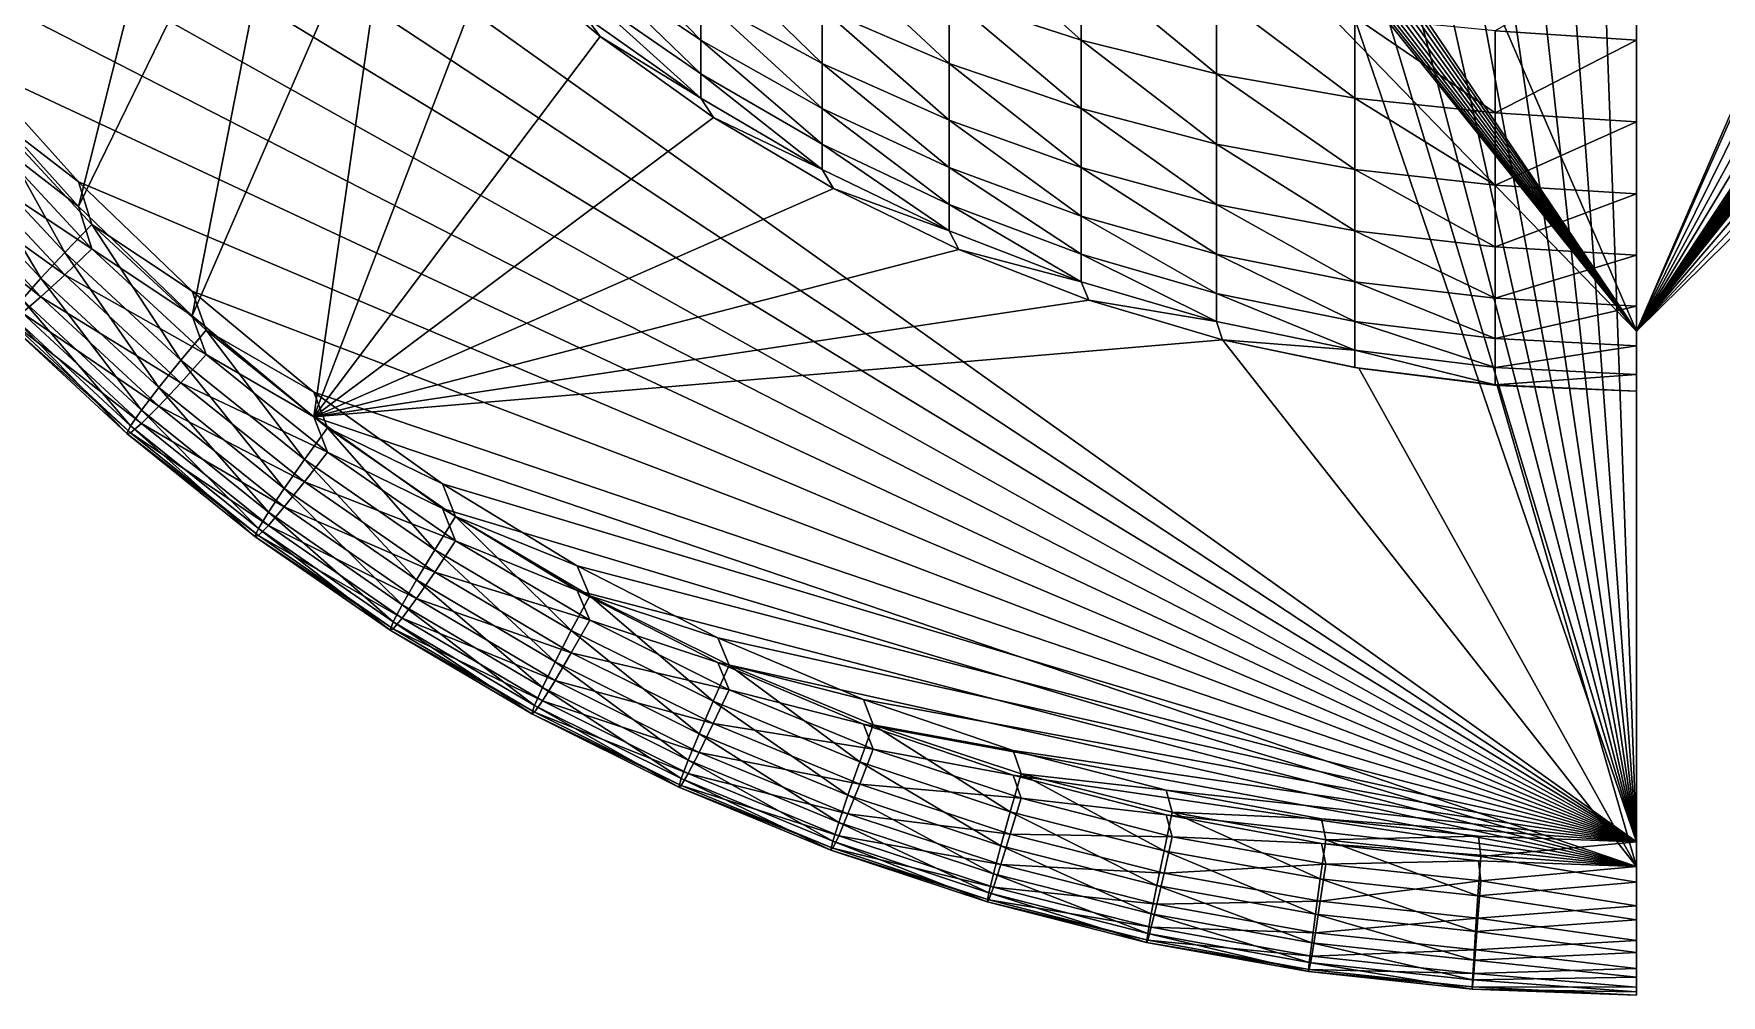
# Model space of a CAD drawing. Header units: metres. Extents: x -4.09 to 4.09, y -3.78 to 3.78.
# Drawn here: x -2.25 to 0.028, y -3.775 to -2.478 of the extents above; entities that cross this region are included whole.
import ezdxf

# ---------------------------------------------------------------- set-up
doc = ezdxf.new("R2010")
doc.units = ezdxf.units.M

msp = doc.modelspace()

# ---------------------------------------------------------------- linework, layer by layer
at = {"layer": 'statue_1', "color": 253}
for points in [[(-0.086352, -3.568463, 19.462326), (-0.511846, 2.222768, 19.96899), (-0.299663, 2.246017, 19.971027)], [(-0.086352, 2.253787, 19.971706), (-0.086352, -3.568463, 19.462326), (-0.299663, 2.246017, 19.971027)], [(-0.086352, 2.253787, 19.971706), (-0.086352, 1.5792, 20.295303), (-0.086352, -2.960301, 19.898151)], [(-0.086352, 2.253787, 19.971706), (-0.086352, -2.960301, 19.898151), (-0.086352, -3.568463, 19.462326)], [(-0.721711, 2.184135, 19.965612), (-0.511846, 2.222768, 19.96899), (-0.086352, -3.568463, 19.462326)], [(-0.928254, 2.130369, 19.960907), (-0.721711, 2.184135, 19.965612), (-0.086352, -3.568463, 19.462326)], [(-1.130223, 2.061719, 19.954901), (-0.928254, 2.130369, 19.960907), (-0.086352, -3.568463, 19.462326)], [(-1.326677, 1.978532, 19.947624), (-1.130223, 2.061719, 19.954901), (-0.086352, -3.568463, 19.462326)], [(-1.516551, 1.881307, 19.939117), (-1.326677, 1.978532, 19.947624), (-0.086352, -3.568463, 19.462326)], [(-1.698718, 1.770547, 19.929426), (-1.516551, 1.881307, 19.939117), (-0.086352, -3.568463, 19.462326)], [(-1.872362, 1.646816, 19.918602), (-1.698718, 1.770547, 19.929426), (-0.086352, -3.568463, 19.462326)], [(-2.852064, -1.597279, 19.634781), (-1.872362, 1.646816, 19.918602), (-0.086352, -3.568463, 19.462326)], [(-0.086352, 1.5792, 20.295303), (-0.086352, 1.523805, 20.477966), (-0.086352, -2.960301, 19.898151)], [(-0.086352, 1.523805, 20.477966), (-0.086352, 1.453557, 20.655434), (-0.086352, -2.960301, 19.898151)], [(-0.086352, 1.453557, 20.655434), (-0.086352, 1.368866, 20.826496), (-0.086352, -2.960301, 19.898151)], [(-0.086352, 1.368866, 20.826496), (-0.086352, 1.270357, 20.989983), (-0.086352, -2.960301, 19.898151)], [(-0.086352, 1.270357, 20.989983), (-0.086352, 1.158688, 21.144779), (-0.086352, -2.960301, 19.898151)], [(-0.086352, -2.960301, 19.898151), (-0.086352, 1.158688, 21.144779), (-0.086352, -1.417274, 21.89851)], [(-0.086352, -2.879025, 19.910021), (1.526577, 0.753905, 20.277493), (-2.247724, -0.650978, 19.720924)], [(1.640878, 0.613379, 20.286522), (1.526577, 0.753905, 20.277493), (-0.086352, -2.879025, 19.910021)], [(1.743586, 0.464174, 20.293655), (1.640878, 0.613379, 20.286522), (-0.086352, -2.879025, 19.910021)], [(1.834074, 0.307261, 20.298851), (1.743586, 0.464174, 20.293655), (-0.086352, -2.879025, 19.910021)], [(1.911653, 0.143706, 20.302067), (1.834074, 0.307261, 20.298851), (-0.086352, -2.879025, 19.910021)], [(1.975884, -0.025395, 20.303288), (1.911653, 0.143706, 20.302067), (-0.086352, -2.879025, 19.910021)], [(2.026267, -0.198882, 20.3025), (1.975884, -0.025395, 20.303288), (-0.086352, -2.879025, 19.910021)], [(2.062487, -0.37566, 20.299711), (2.026267, -0.198882, 20.3025), (-0.086352, -2.879025, 19.910021)], [(2.084357, -0.554474, 20.294941), (2.062487, -0.37566, 20.299711), (-0.086352, -2.879025, 19.910021)], [(2.091626, -0.734165, 20.288219), (2.084357, -0.554474, 20.294941), (-0.086352, -2.879025, 19.910021)], [(-2.247724, -0.650978, 19.720924), (-1.205232, -1.485642, 18.451113), (-0.086352, -2.879025, 19.910021)], [(-0.086352, -2.879025, 19.910021), (1.032591, -1.485642, 18.451113), (2.091626, -0.734165, 20.288219)], [(-0.086352, -2.960301, 19.898151), (-0.086352, -1.417274, 21.89851), (-0.086352, -1.594772, 21.828327)], [(-1.205232, -1.485642, 18.451113), (-1.145387, -1.544547, 18.440723), (-0.086352, -2.879025, 19.910021)], [(0.972746, -1.544547, 18.440723), (1.032591, -1.485642, 18.451113), (-0.086352, -2.879025, 19.910021)], [(-1.145387, -1.544547, 18.440723), (-1.08642, -1.600099, 18.41622), (-0.086352, -2.879025, 19.910021)], [(0.913778, -1.600099, 18.41622), (0.972746, -1.544547, 18.440723), (-0.086352, -2.879025, 19.910021)], [(-0.086352, -2.960301, 19.898151), (-0.086352, -1.594772, 21.828327), (-0.086352, -1.765879, 21.743729)], [(-2.7758, -1.795895, 19.617405), (-2.852064, -1.597279, 19.634781), (-0.086352, -3.568463, 19.462326)], [(-1.08642, -1.600099, 18.41622), (-1.030147, -1.650607, 18.378326), (-0.086352, -2.879025, 19.910021)], [(0.857443, -1.650607, 18.378326), (0.913778, -1.600099, 18.41622), (-0.086352, -2.879025, 19.910021)], [(-1.030147, -1.650607, 18.378326), (-0.978072, -1.694597, 18.328161), (-0.086352, -2.879025, 19.910021)], [(0.805431, -1.694597, 18.328161), (0.857443, -1.650607, 18.378326), (-0.086352, -2.879025, 19.910021)], [(-0.978072, -1.694597, 18.328161), (-0.931888, -1.730786, 18.267206), (-0.086352, -2.879025, 19.910021)], [(0.759184, -1.730786, 18.267206), (0.805431, -1.694597, 18.328161), (-0.086352, -2.879025, 19.910021)], [(-0.931888, -1.730786, 18.267206), (-0.892848, -1.758077, 18.197262), (-0.086352, -2.879025, 19.910021)], [(0.720207, -1.758077, 18.197262), (0.759184, -1.730786, 18.267206), (-0.086352, -2.879025, 19.910021)], [(-2.33251, -2.552729, 19.933807), (-2.090122, -1.770829, 20.002216), (-2.462978, -2.384412, 19.948532)], [(-2.090122, -1.770829, 20.002216), (-2.33251, -2.552729, 19.933807), (-1.993744, -1.931972, 19.988117)], [(-0.892848, -1.758077, 18.197262), (-0.862143, -1.775686, 18.120394), (-0.086352, -2.879025, 19.910021)], [(-0.862143, -1.775686, 18.120394), (-0.840711, -1.783049, 18.038872), (-0.086352, -2.879025, 19.910021)], [(0.689501, -1.775686, 18.120394), (0.720207, -1.758077, 18.197262), (-0.086352, -2.879025, 19.910021)], [(-0.086352, -2.960301, 19.898151), (-0.086352, -1.765879, 21.743729), (-0.086352, -1.929403, 21.645294)], [(0.66807, -1.783049, 18.038872), (0.689501, -1.775686, 18.120394), (-0.086352, -2.879025, 19.910021)], [(-2.685187, -1.988433, 19.600559), (-2.7758, -1.795895, 19.617405), (-0.086352, -3.568463, 19.462326)], [(-0.840711, -1.783049, 18.038872), (-0.829181, -1.78001, 17.955105), (-0.086352, -2.879025, 19.910021)], [(-0.086352, -2.879025, 19.910021), (-0.829181, -1.78001, 17.955105), (-0.518739, -1.879678, 16.732563)], [(0.656539, -1.78001, 17.955105), (0.66807, -1.783049, 18.038872), (-0.086352, -2.879025, 19.910021)], [(0.346098, -1.879678, 16.732563), (0.656539, -1.78001, 17.955105), (-0.086352, -2.879025, 19.910021)], [(-0.086352, -2.305517, 16.657473), (-0.086352, -2.879025, 19.910021), (-0.518739, -1.879678, 16.732563)], [(0.346098, -1.879678, 16.732563), (-0.086352, -2.879025, 19.910021), (-0.086352, -2.305517, 16.657473)], [(-2.33251, -2.552729, 19.933807), (-2.190073, -2.711083, 19.919952), (-1.993744, -1.931972, 19.988117)], [(-1.993744, -1.931972, 19.988117), (-2.190073, -2.711083, 19.919952), (-1.884331, -2.084655, 19.974758)], [(-0.086352, -2.960301, 19.898151), (-0.086352, -1.929403, 21.645294), (-0.086352, -2.084247, 21.533695)], [(-2.580725, -2.173858, 19.584335), (-2.685187, -1.988433, 19.600559), (-0.086352, -3.568463, 19.462326)], [(-2.036418, -2.85869, 19.90704), (-1.884331, -2.084655, 19.974758), (-2.190073, -2.711083, 19.919952)], [(-1.884331, -2.084655, 19.974758), (-2.036418, -2.85869, 19.90704), (-1.762636, -2.227812, 19.962234)], [(-0.086352, -2.960301, 19.898151), (-0.086352, -2.084247, 21.533695), (-0.086352, -2.229379, 21.409695)], [(-2.462978, -2.351199, 19.568821), (-2.580725, -2.173858, 19.584335), (-0.086352, -3.568463, 19.462326)], [(-2.036418, -2.85869, 19.90704), (-1.872362, -2.994704, 19.895142), (-1.762636, -2.227812, 19.962234)], [(-1.872362, -2.994704, 19.895142), (-1.629473, -2.360442, 19.95063), (-1.762636, -2.227812, 19.962234)], [(-0.086352, -2.960301, 19.898151), (-0.086352, -2.229379, 21.409695), (-0.086352, -2.363732, 21.274136)], [(-1.3498, -2.486461, 20.344957), (-1.505209, -2.32676, 20.449295), (-1.505209, -2.381529, 20.308933)], [(-1.3498, -2.486461, 20.344957), (-1.3498, -2.428371, 20.493862), (-1.505209, -2.32676, 20.449295)], [(-1.014293, -2.32676, 21.016386), (-0.836387, -2.486461, 20.912048), (-0.836387, -2.381529, 21.059013)], [(-1.014293, -2.428371, 20.874088), (-0.836387, -2.486461, 20.912048), (-1.014293, -2.32676, 21.016386)], [(-2.33251, -2.519486, 19.554096), (-2.462978, -2.351199, 19.568821), (-0.086352, -3.568463, 19.462326)], [(-1.485783, -2.481699, 19.940022), (-1.629473, -2.360442, 19.95063), (-1.872362, -2.994704, 19.895142)], [(-1.629473, -2.360442, 19.95063), (-1.485783, -2.481699, 19.940022), (-1.505209, -2.455442, 20.017067)], [(-1.3498, -2.358155, 20.637459), (-1.185806, -2.517856, 20.533119), (-1.185806, -2.4441, 20.683975)], [(-1.3498, -2.428371, 20.493862), (-1.185806, -2.517856, 20.533119), (-1.3498, -2.358155, 20.637459)], [(-1.014293, -2.517856, 20.723885), (-1.185806, -2.358155, 20.828224), (-1.185806, -2.4441, 20.683975)], [(-1.014293, -2.517856, 20.723885), (-1.014293, -2.428371, 20.874088), (-1.185806, -2.358155, 20.828224)], [(-0.086352, -2.363732, 21.274136), (-0.277104, -2.474085, 21.131046), (-0.086352, -2.486461, 21.127949)], [(-0.086352, -2.960301, 19.898151), (-0.086352, -2.363732, 21.274136), (-0.086352, -2.486461, 21.127949)], [(-1.3498, -2.532081, 20.191765), (-1.505209, -2.381529, 20.308933), (-1.505209, -2.424517, 20.164528)], [(-1.3498, -2.532081, 20.191765), (-1.3498, -2.486461, 20.344957), (-1.505209, -2.381529, 20.308933)], [(-0.653406, -2.532081, 20.941845), (-0.836387, -2.381529, 21.059013), (-0.836387, -2.486461, 20.912048)], [(-0.653406, -2.532081, 20.941845), (-0.653406, -2.424517, 21.092476), (-0.836387, -2.381529, 21.059013)], [(-1.3498, -2.564886, 20.035328), (-1.505209, -2.424517, 20.164528), (-1.505209, -2.455442, 20.017067)], [(-1.3498, -2.564886, 20.035328), (-1.3498, -2.532081, 20.191765), (-1.505209, -2.424517, 20.164528)], [(-1.3498, -2.428371, 20.493862), (-1.185806, -2.578892, 20.37669), (-1.185806, -2.517856, 20.533119)], [(-1.3498, -2.486461, 20.344957), (-1.185806, -2.578892, 20.37669), (-1.3498, -2.428371, 20.493862)], [(-1.014293, -2.428371, 20.874088), (-0.836387, -2.578892, 20.756916), (-0.836387, -2.486461, 20.912048)], [(-1.014293, -2.517856, 20.723885), (-0.836387, -2.578892, 20.756916), (-1.014293, -2.428371, 20.874088)], [(-0.46654, -2.564886, 20.963274), (-0.46654, -2.455442, 21.116541), (-0.653406, -2.424517, 21.092476)], [(-0.653406, -2.532081, 20.941845), (-0.46654, -2.564886, 20.963274), (-0.653406, -2.424517, 21.092476)], [(-1.3498, -2.564886, 20.035328), (-1.505209, -2.455442, 20.017067), (-1.485783, -2.481699, 19.940022)], [(-1.014293, -2.594652, 20.566803), (-1.185806, -2.4441, 20.683975), (-1.185806, -2.517856, 20.533119)], [(-1.014293, -2.594652, 20.566803), (-1.014293, -2.517856, 20.723885), (-1.185806, -2.4441, 20.683975)], [(-0.277104, -2.584657, 20.976192), (-0.46654, -2.455442, 21.116541), (-0.46654, -2.564886, 20.963274)], [(-0.277104, -2.474085, 21.131046), (-0.46654, -2.455442, 21.116541), (-0.277104, -2.584657, 20.976192)], [(-1.332505, -2.590704, 19.930485), (-1.485783, -2.481699, 19.940022), (-1.872362, -2.994704, 19.895142)], [(-1.332505, -2.590704, 19.930485), (-1.3498, -2.564886, 20.035328), (-1.485783, -2.481699, 19.940022)], [(-0.277104, -2.474085, 21.131046), (-0.277104, -2.584657, 20.976192), (-0.086352, -2.486461, 21.127949)], [(-1.3498, -2.486461, 20.344957), (-1.185806, -2.626799, 20.215755), (-1.185806, -2.578892, 20.37669)], [(-1.3498, -2.532081, 20.191765), (-1.185806, -2.626799, 20.215755), (-1.3498, -2.486461, 20.344957)], [(-0.653406, -2.626799, 20.782846), (-0.836387, -2.486461, 20.912048), (-0.836387, -2.578892, 20.756916)], [(-0.653406, -2.626799, 20.782846), (-0.653406, -2.532081, 20.941845), (-0.836387, -2.486461, 20.912048)], [(-0.086352, -2.486461, 21.127949), (-0.277104, -2.584657, 20.976192), (-0.086352, -2.596689, 20.972126)], [(-0.086352, -2.960301, 19.898151), (-0.086352, -2.486461, 21.127949), (-0.086352, -2.596689, 20.972126)], [(-2.190073, -2.677871, 19.540241), (-2.33251, -2.519486, 19.554096), (-0.086352, -3.568463, 19.462326)], [(-2.190073, -2.677871, 19.540241), (-2.31534, -2.581587, 19.550613), (-2.33251, -2.519486, 19.554096)], [(-1.014293, -2.658226, 20.403919), (-1.185806, -2.517856, 20.533119), (-1.185806, -2.578892, 20.37669)], [(-1.014293, -2.658226, 20.403919), (-1.014293, -2.594652, 20.566803), (-1.185806, -2.517856, 20.533119)], [(-1.014293, -2.517856, 20.723885), (-0.836387, -2.658226, 20.594685), (-0.836387, -2.578892, 20.756916)], [(-1.014293, -2.594652, 20.566803), (-0.836387, -2.658226, 20.594685), (-1.014293, -2.517856, 20.723885)], [(-1.3498, -2.532081, 20.191765), (-1.185806, -2.661265, 20.051414), (-1.185806, -2.626799, 20.215755)], [(-1.3498, -2.564886, 20.035328), (-1.185806, -2.661265, 20.051414), (-1.3498, -2.532081, 20.191765)], [(-0.46654, -2.661265, 20.801495), (-0.46654, -2.564886, 20.963274), (-0.653406, -2.532081, 20.941845)], [(-0.653406, -2.626799, 20.782846), (-0.46654, -2.661265, 20.801495), (-0.653406, -2.532081, 20.941845)], [(-2.33251, -2.552729, 19.933807), (-2.31534, -2.614454, 19.92646), (-2.190073, -2.711083, 19.919952)], [(-1.3498, -2.564886, 20.035328), (-1.332505, -2.590704, 19.930485), (-1.185806, -2.661265, 20.051414)], [(-0.277104, -2.682038, 20.812735), (-0.46654, -2.564886, 20.963274), (-0.46654, -2.661265, 20.801495)], [(-0.277104, -2.682038, 20.812735), (-0.277104, -2.584657, 20.976192), (-0.46654, -2.564886, 20.963274)], [(-2.31534, -2.581587, 19.550613), (-2.208684, -2.77309, 19.5492), (-2.35463, -2.616867, 19.562866)], [(-2.31534, -2.581587, 19.550613), (-2.171837, -2.735084, 19.537182), (-2.208684, -2.77309, 19.5492)], [(-2.31534, -2.581587, 19.550613), (-2.190073, -2.677871, 19.540241), (-2.171837, -2.735084, 19.537182)], [(-1.170767, -2.686738, 19.922085), (-1.332505, -2.590704, 19.930485), (-1.872362, -2.994704, 19.895142)], [(-1.332505, -2.590704, 19.930485), (-1.170767, -2.686738, 19.922085), (-1.185806, -2.661265, 20.051414)], [(-1.014293, -2.708107, 20.23634), (-1.185806, -2.578892, 20.37669), (-1.185806, -2.626799, 20.215755)], [(-1.014293, -2.708107, 20.23634), (-1.014293, -2.658226, 20.403919), (-1.185806, -2.578892, 20.37669)], [(-1.014293, -2.594652, 20.566803), (-0.836387, -2.723867, 20.426455), (-0.836387, -2.658226, 20.594685)], [(-1.014293, -2.658226, 20.403919), (-0.836387, -2.723867, 20.426455), (-1.014293, -2.594652, 20.566803)], [(-0.653406, -2.708107, 20.616566), (-0.836387, -2.578892, 20.756916), (-0.836387, -2.658226, 20.594685)], [(-0.653406, -2.708107, 20.616566), (-0.653406, -2.626799, 20.782846), (-0.836387, -2.578892, 20.756916)], [(-0.277104, -2.682038, 20.812735), (-0.086352, -2.596689, 20.972126), (-0.277104, -2.584657, 20.976192)], [(-0.086352, -2.596689, 20.972126), (-0.277104, -2.682038, 20.812735), (-0.086352, -2.693694, 20.807737)], [(-0.086352, -2.960301, 19.898151), (-0.086352, -2.596689, 20.972126), (-0.086352, -2.693694, 20.807737)], [(-2.35463, -2.616867, 19.562866), (-2.240894, -2.807775, 19.575603), (-2.389158, -2.649202, 19.589478)], [(-2.31534, -2.614454, 19.92646), (-2.35463, -2.647071, 19.908264), (-2.171837, -2.767952, 19.913029)], [(-2.35463, -2.616867, 19.562866), (-2.208684, -2.77309, 19.5492), (-2.240894, -2.807775, 19.575603)], [(-2.31534, -2.614454, 19.92646), (-2.171837, -2.767952, 19.913029), (-2.190073, -2.711083, 19.919952)], [(-1.014293, -2.743983, 20.065216), (-1.185806, -2.626799, 20.215755), (-1.185806, -2.661265, 20.051414)], [(-1.014293, -2.743983, 20.065216), (-1.014293, -2.708107, 20.23634), (-1.185806, -2.626799, 20.215755)], [(-0.46654, -2.743983, 20.632305), (-0.46654, -2.661265, 20.801495), (-0.653406, -2.626799, 20.782846)], [(-0.653406, -2.708107, 20.616566), (-0.46654, -2.743983, 20.632305), (-0.653406, -2.626799, 20.782846)], [(-2.208684, -2.803295, 19.894598), (-2.35463, -2.647071, 19.908264), (-2.389158, -2.674299, 19.876446)], [(-2.240894, -2.807775, 19.575603), (-2.266022, -2.836382, 19.614254), (-2.389158, -2.649202, 19.589478)], [(-2.171837, -2.767952, 19.913029), (-2.35463, -2.647071, 19.908264), (-2.208684, -2.803295, 19.894598)], [(-1.014293, -2.743983, 20.065216), (-1.185806, -2.661265, 20.051414), (-1.170767, -2.686738, 19.922085)], [(-1.014293, -2.658226, 20.403919), (-0.836387, -2.775378, 20.25338), (-0.836387, -2.723867, 20.426455)], [(-1.014293, -2.708107, 20.23634), (-0.836387, -2.775378, 20.25338), (-1.014293, -2.658226, 20.403919)], [(-0.653406, -2.775378, 20.444143), (-0.836387, -2.658226, 20.594685), (-0.836387, -2.723867, 20.426455)], [(-0.653406, -2.775378, 20.444143), (-0.653406, -2.708107, 20.616566), (-0.836387, -2.658226, 20.594685)], [(-0.277104, -2.765602, 20.641792), (-0.46654, -2.661265, 20.801495), (-0.46654, -2.743983, 20.632305)], [(-0.277104, -2.682038, 20.812735), (-0.46654, -2.661265, 20.801495), (-0.277104, -2.765602, 20.641792)], [(-2.240894, -2.832872, 19.86257), (-2.389158, -2.674299, 19.876446), (-2.415979, -2.693882, 19.833578)], [(-2.240894, -2.832872, 19.86257), (-2.208684, -2.803295, 19.894598), (-2.389158, -2.674299, 19.876446)], [(-2.036418, -2.825447, 19.527328), (-2.190073, -2.677871, 19.540241), (-0.086352, -3.568463, 19.462326)], [(-2.190073, -2.677871, 19.540241), (-2.036418, -2.825447, 19.527328), (-2.171837, -2.735084, 19.537182)], [(-1.001572, -2.769111, 19.914875), (-1.170767, -2.686738, 19.922085), (-1.872362, -2.994704, 19.895142)], [(-1.001572, -2.769111, 19.914875), (-1.014293, -2.743983, 20.065216), (-1.170767, -2.686738, 19.922085)], [(-0.277104, -2.682038, 20.812735), (-0.277104, -2.765602, 20.641792), (-0.086352, -2.693694, 20.807737)], [(-2.240894, -2.832872, 19.86257), (-2.415979, -2.693882, 19.833578), (-2.266022, -2.854335, 19.819542)], [(-2.190073, -2.711083, 19.919952), (-2.171837, -2.767952, 19.913029), (-2.036418, -2.85869, 19.90704)], [(-1.014293, -2.708107, 20.23634), (-0.836387, -2.812444, 20.076639), (-0.836387, -2.775378, 20.25338)], [(-1.014293, -2.743983, 20.065216), (-0.836387, -2.812444, 20.076639), (-1.014293, -2.708107, 20.23634)], [(-0.46654, -2.812444, 20.456865), (-0.46654, -2.743983, 20.632305), (-0.653406, -2.708107, 20.616566)], [(-0.653406, -2.775378, 20.444143), (-0.46654, -2.812444, 20.456865), (-0.653406, -2.708107, 20.616566)], [(-0.086352, -2.693694, 20.807737), (-0.277104, -2.765602, 20.641792), (-0.086352, -2.776788, 20.635902)], [(-0.086352, -2.960301, 19.898151), (-0.086352, -2.693694, 20.807737), (-0.086352, -2.776788, 20.635902)], [(-0.653406, -2.828204, 20.266752), (-0.836387, -2.723867, 20.426455), (-0.836387, -2.775378, 20.25338)], [(-0.653406, -2.828204, 20.266752), (-0.653406, -2.775378, 20.444143), (-0.836387, -2.723867, 20.426455)], [(-2.051834, -2.918535, 19.536476), (-2.208684, -2.77309, 19.5492), (-2.171837, -2.735084, 19.537182)], [(-2.017744, -2.877991, 19.524679), (-2.171837, -2.735084, 19.537182), (-2.036418, -2.825447, 19.527328)], [(-2.017744, -2.877991, 19.524679), (-2.051834, -2.918535, 19.536476), (-2.171837, -2.735084, 19.537182)], [(-1.014293, -2.743983, 20.065216), (-1.001572, -2.769111, 19.914875), (-0.836387, -2.812444, 20.076639)], [(-0.277104, -2.834784, 20.464535), (-0.46654, -2.743983, 20.632305), (-0.46654, -2.812444, 20.456865)], [(-0.277104, -2.834784, 20.464535), (-0.277104, -2.765602, 20.641792), (-0.46654, -2.743983, 20.632305)], [(-2.081725, -2.955445, 19.562685), (-2.240894, -2.807775, 19.575603), (-2.208684, -2.77309, 19.5492)], [(-2.017744, -2.91089, 19.900526), (-2.171837, -2.767952, 19.913029), (-2.208684, -2.803295, 19.894598)], [(-2.051834, -2.918535, 19.536476), (-2.081725, -2.955445, 19.562685), (-2.208684, -2.77309, 19.5492)], [(-2.017744, -2.91089, 19.900526), (-2.036418, -2.85869, 19.90704), (-2.171837, -2.767952, 19.913029)], [(-0.82611, -2.837322, 19.908909), (-1.001572, -2.769111, 19.914875), (-1.872362, -2.994704, 19.895142)], [(-1.001572, -2.769111, 19.914875), (-0.82611, -2.837322, 19.908909), (-0.836387, -2.812444, 20.076639)], [(-0.653406, -2.866179, 20.085606), (-0.836387, -2.775378, 20.25338), (-0.836387, -2.812444, 20.076639)], [(-0.653406, -2.866179, 20.085606), (-0.653406, -2.828204, 20.266752), (-0.836387, -2.775378, 20.25338)], [(-0.46654, -2.866179, 20.276371), (-0.46654, -2.812444, 20.456865), (-0.653406, -2.775378, 20.444143)], [(-0.653406, -2.828204, 20.266752), (-0.46654, -2.866179, 20.276371), (-0.653406, -2.775378, 20.444143)], [(-0.277104, -2.834784, 20.464535), (-0.086352, -2.776788, 20.635902), (-0.277104, -2.765602, 20.641792)], [(-0.086352, -2.776788, 20.635902), (-0.277104, -2.834784, 20.464535), (-0.086352, -2.845405, 20.457794)], [(-0.086352, -2.960301, 19.898151), (-0.086352, -2.776788, 20.635902), (-0.086352, -2.845405, 20.457794)], [(-2.104974, -2.985743, 19.601185), (-2.266022, -2.836382, 19.614254), (-2.240894, -2.807775, 19.575603)], [(-2.051834, -2.94874, 19.881874), (-2.208684, -2.803295, 19.894598), (-2.240894, -2.832872, 19.86257)], [(-2.081725, -2.955445, 19.562685), (-2.104974, -2.985743, 19.601185), (-2.240894, -2.807775, 19.575603)], [(-2.017744, -2.91089, 19.900526), (-2.208684, -2.803295, 19.894598), (-2.051834, -2.94874, 19.881874)], [(-0.653406, -2.866179, 20.085606), (-0.836387, -2.812444, 20.076639), (-0.82611, -2.837322, 19.908909)], [(-0.277104, -2.889083, 20.282169), (-0.46654, -2.812444, 20.456865), (-0.46654, -2.866179, 20.276371)], [(-0.277104, -2.834784, 20.464535), (-0.46654, -2.812444, 20.456865), (-0.277104, -2.889083, 20.282169)], [(-2.119763, -3.007018, 19.648855), (-2.282002, -2.85656, 19.66202), (-2.266022, -2.836382, 19.614254)], [(-2.081725, -2.980542, 19.849651), (-2.240894, -2.832872, 19.86257), (-2.266022, -2.854335, 19.819542)], [(-2.119763, -3.007018, 19.648855), (-2.266022, -2.836382, 19.614254), (-2.104974, -2.985743, 19.601185)], [(-2.081725, -2.980542, 19.849651), (-2.051834, -2.94874, 19.881874), (-2.240894, -2.832872, 19.86257)], [(-1.872362, -2.961492, 19.515429), (-2.036418, -2.825447, 19.527328), (-0.086352, -3.568463, 19.462326)], [(-1.872362, -2.961492, 19.515429), (-2.017744, -2.877991, 19.524679), (-2.036418, -2.825447, 19.527328)], [(-0.645636, -2.890837, 19.904228), (-0.82611, -2.837322, 19.908909), (-1.872362, -2.994704, 19.895142)], [(-0.645636, -2.890837, 19.904228), (-0.653406, -2.866179, 20.085606), (-0.82611, -2.837322, 19.908909)], [(-0.46654, -2.904812, 20.092056), (-0.46654, -2.866179, 20.276371), (-0.653406, -2.828204, 20.266752)], [(-0.653406, -2.866179, 20.085606), (-0.46654, -2.904812, 20.092056), (-0.653406, -2.828204, 20.266752)], [(-0.277104, -2.834784, 20.464535), (-0.277104, -2.889083, 20.282169), (-0.086352, -2.845405, 20.457794)], [(-0.086352, -2.845405, 20.457794), (-0.277104, -2.889083, 20.282169), (-0.086352, -2.899109, 20.274628)], [(-0.086352, -2.960301, 19.898151), (-0.086352, -2.845405, 20.457794), (-0.086352, -2.899109, 20.274628)], [(-2.124776, -3.017514, 19.701836), (-2.287454, -2.86668, 19.715033), (-2.282002, -2.85656, 19.66202)], [(-2.119763, -3.016386, 19.755833), (-2.282002, -2.865897, 19.768997), (-2.287454, -2.86668, 19.715033)], [(-2.119763, -3.016386, 19.755833), (-2.287454, -2.86668, 19.715033), (-2.124776, -3.017514, 19.701836)], [(-2.104974, -3.003697, 19.806473), (-2.266022, -2.854335, 19.819542), (-2.282002, -2.865897, 19.768997)], [(-2.119763, -3.007018, 19.648855), (-2.124776, -3.017514, 19.701836), (-2.282002, -2.85656, 19.66202)], [(-2.119763, -3.016386, 19.755833), (-2.104974, -3.003697, 19.806473), (-2.282002, -2.865897, 19.768997)], [(-2.081725, -2.980542, 19.849651), (-2.266022, -2.854335, 19.819542), (-2.104974, -3.003697, 19.806473)], [(-2.036418, -2.85869, 19.90704), (-2.017744, -2.91089, 19.900526), (-1.872362, -2.994704, 19.895142)], [(-0.645636, -2.890837, 19.904228), (-0.46654, -2.904812, 20.092056), (-0.653406, -2.866179, 20.085606)], [(-0.277104, -2.928123, 20.095943), (-0.46654, -2.866179, 20.276371), (-0.46654, -2.904812, 20.092056)], [(-0.277104, -2.928123, 20.095943), (-0.277104, -2.889083, 20.282169), (-0.46654, -2.866179, 20.276371)], [(-2.017744, -2.877991, 19.524679), (-1.88502, -3.05245, 19.524757), (-2.051834, -2.918535, 19.536476)], [(-2.017744, -2.877991, 19.524679), (-1.853813, -3.009619, 19.513165), (-1.88502, -3.05245, 19.524757)], [(-2.017744, -2.877991, 19.524679), (-1.872362, -2.961492, 19.515429), (-1.853813, -3.009619, 19.513165)], [(-0.086352, -3.601676, 19.842037), (-0.645636, -2.890837, 19.904228), (-1.872362, -2.994704, 19.895142)], [(-0.46654, -2.928123, 19.905178), (-0.46654, -2.904812, 20.092056), (-0.645636, -2.890837, 19.904228)], [(-0.461338, -2.929345, 19.90086), (-0.46654, -2.928123, 19.905178), (-0.645636, -2.890837, 19.904228)], [(-0.461338, -2.929345, 19.90086), (-0.645636, -2.890837, 19.904228), (-0.086352, -3.601676, 19.842037)], [(-0.277104, -2.928123, 20.095943), (-0.086352, -2.899109, 20.274628), (-0.277104, -2.889083, 20.282169)], [(-2.017744, -2.91089, 19.900526), (-2.051834, -2.94874, 19.881874), (-1.853813, -3.042486, 19.889011)], [(-2.017744, -2.91089, 19.900526), (-1.853813, -3.042486, 19.889011), (-1.872362, -2.994704, 19.895142)], [(-0.46654, -2.928123, 19.905178), (-0.277104, -2.951654, 19.907127), (-0.46654, -2.904812, 20.092056)], [(-0.277104, -2.928123, 20.095943), (-0.46654, -2.904812, 20.092056), (-0.277104, -2.951654, 19.907127)], [(-0.086352, -2.899109, 20.274628), (-0.277104, -2.928123, 20.095943), (-0.086352, -2.937491, 20.087654)], [(-0.086352, -2.960301, 19.898151), (-0.086352, -2.899109, 20.274628), (-0.086352, -2.937491, 20.087654)], [(-2.051834, -2.918535, 19.536476), (-1.912342, -3.091396, 19.550789), (-2.081725, -2.955445, 19.562685)], [(-2.051834, -2.918535, 19.536476), (-1.88502, -3.05245, 19.524757), (-1.912342, -3.091396, 19.550789)], [(-0.46654, -2.928123, 19.905178), (-0.461338, -2.929345, 19.90086), (-0.277104, -2.951654, 19.907127)], [(-0.274472, -2.952531, 19.898829), (-0.277104, -2.951654, 19.907127), (-0.461338, -2.929345, 19.90086)], [(-0.274472, -2.952531, 19.898829), (-0.461338, -2.929345, 19.90086), (-0.086352, -3.601676, 19.842037)], [(-0.277104, -2.928123, 20.095943), (-0.277104, -2.951654, 19.907127), (-0.086352, -2.937491, 20.087654)], [(-0.086352, -2.960301, 19.898151), (-0.086352, -2.937491, 20.087654), (-0.277104, -2.951654, 19.907127)], [(-1.933648, -3.123292, 19.589149), (-2.104974, -2.985743, 19.601185), (-2.081725, -2.955445, 19.562685)], [(-1.88502, -3.082654, 19.870155), (-2.051834, -2.94874, 19.881874), (-2.081725, -2.980542, 19.849651)], [(-1.912342, -3.091396, 19.550789), (-1.933648, -3.123292, 19.589149), (-2.081725, -2.955445, 19.562685)], [(-1.853813, -3.042486, 19.889011), (-2.051834, -2.94874, 19.881874), (-1.88502, -3.082654, 19.870155)], [(-1.698718, -3.085192, 19.504604), (-1.872362, -2.961492, 19.515429), (-0.086352, -3.568463, 19.462326)], [(-1.872362, -2.961492, 19.515429), (-1.698718, -3.085192, 19.504604), (-1.853813, -3.009619, 19.513165)], [(-0.274472, -2.952531, 19.898829), (-0.086352, -2.960301, 19.898151), (-0.277104, -2.951654, 19.907127)], [(-0.086352, -2.960301, 19.898151), (-0.274472, -2.952531, 19.898829), (-0.086352, -3.601676, 19.842037)], [(-0.086352, -2.960301, 19.898151), (-0.086352, -3.601676, 19.842037), (-0.086352, -3.568463, 19.462326)], [(-1.912342, -3.116493, 19.837757), (-2.081725, -2.980542, 19.849651), (-2.104974, -3.003697, 19.806473)], [(-1.912342, -3.116493, 19.837757), (-1.88502, -3.082654, 19.870155), (-2.081725, -2.980542, 19.849651)], [(-1.951758, -3.156411, 19.689684), (-2.124776, -3.017514, 19.701836), (-2.119763, -3.007018, 19.648855)], [(-1.947184, -3.14557, 19.636734), (-2.119763, -3.007018, 19.648855), (-2.104974, -2.985743, 19.601185)], [(-1.933648, -3.141246, 19.794437), (-2.104974, -3.003697, 19.806473), (-2.119763, -3.016386, 19.755833)], [(-1.947184, -3.14557, 19.636734), (-1.951758, -3.156411, 19.689684), (-2.119763, -3.007018, 19.648855)], [(-1.947184, -3.14557, 19.636734), (-2.104974, -2.985743, 19.601185), (-1.933648, -3.123292, 19.589149)], [(-1.912342, -3.116493, 19.837757), (-2.104974, -3.003697, 19.806473), (-1.933648, -3.141246, 19.794437)], [(-0.086352, -3.601676, 19.842037), (-1.872362, -2.994704, 19.895142), (-1.698718, -3.118436, 19.884315)], [(-1.872362, -2.994704, 19.895142), (-1.853813, -3.042486, 19.889011), (-1.698718, -3.118436, 19.884315)], [(-1.947184, -3.154938, 19.743711), (-2.119763, -3.016386, 19.755833), (-2.124776, -3.017514, 19.701836)], [(-1.947184, -3.154938, 19.743711), (-2.124776, -3.017514, 19.701836), (-1.951758, -3.156411, 19.689684)], [(-1.947184, -3.154938, 19.743711), (-1.933648, -3.141246, 19.794437), (-2.119763, -3.016386, 19.755833)], [(-1.708995, -3.174176, 19.514107), (-1.88502, -3.05245, 19.524757), (-1.853813, -3.009619, 19.513165)], [(-1.680858, -3.129214, 19.502701), (-1.853813, -3.009619, 19.513165), (-1.698718, -3.085192, 19.504604)], [(-1.680858, -3.129214, 19.502701), (-1.708995, -3.174176, 19.514107), (-1.853813, -3.009619, 19.513165)], [(-1.733685, -3.214971, 19.539978), (-1.912342, -3.091396, 19.550789), (-1.88502, -3.05245, 19.524757)], [(-1.680858, -3.162113, 19.878548), (-1.853813, -3.042486, 19.889011), (-1.88502, -3.082654, 19.870155)], [(-1.708995, -3.174176, 19.514107), (-1.733685, -3.214971, 19.539978), (-1.88502, -3.05245, 19.524757)], [(-1.680858, -3.162113, 19.878548), (-1.698718, -3.118436, 19.884315), (-1.853813, -3.042486, 19.889011)], [(-1.752923, -3.248309, 19.578213), (-1.933648, -3.123292, 19.589149), (-1.912342, -3.091396, 19.550789)], [(-1.708995, -3.204381, 19.859507), (-1.88502, -3.082654, 19.870155), (-1.912342, -3.116493, 19.837757)], [(-1.733685, -3.214971, 19.539978), (-1.752923, -3.248309, 19.578213), (-1.912342, -3.091396, 19.550789)], [(-1.680858, -3.162113, 19.878548), (-1.88502, -3.082654, 19.870155), (-1.708995, -3.204381, 19.859507)], [(-1.516551, -3.195984, 19.494911), (-1.698718, -3.085192, 19.504604), (-0.086352, -3.568463, 19.462326)], [(-1.516551, -3.195984, 19.494911), (-1.680858, -3.129214, 19.502701), (-1.698718, -3.085192, 19.504604)], [(-1.733685, -3.240068, 19.826946), (-1.912342, -3.116493, 19.837757), (-1.933648, -3.141246, 19.794437)], [(-1.733685, -3.240068, 19.826946), (-1.708995, -3.204381, 19.859507), (-1.912342, -3.116493, 19.837757)], [(-0.086352, -3.601676, 19.842037), (-1.698718, -3.118436, 19.884315), (-1.516551, -3.229196, 19.874624)], [(-1.698718, -3.118436, 19.884315), (-1.680858, -3.162113, 19.878548), (-1.516551, -3.229196, 19.874624)], [(-1.76508, -3.271495, 19.625717), (-1.947184, -3.14557, 19.636734), (-1.933648, -3.123292, 19.589149)], [(-1.752923, -3.266294, 19.783501), (-1.933648, -3.141246, 19.794437), (-1.947184, -3.154938, 19.743711)], [(-1.76508, -3.271495, 19.625717), (-1.933648, -3.123292, 19.589149), (-1.752923, -3.248309, 19.578213)], [(-1.733685, -3.240068, 19.826946), (-1.933648, -3.141246, 19.794437), (-1.752923, -3.266294, 19.783501)], [(-1.680858, -3.129214, 19.502701), (-1.52476, -3.283088, 19.50458), (-1.708995, -3.174176, 19.514107)], [(-1.680858, -3.129214, 19.502701), (-1.49982, -3.236246, 19.493336), (-1.52476, -3.283088, 19.50458)], [(-1.680858, -3.129214, 19.502701), (-1.516551, -3.195984, 19.494911), (-1.49982, -3.236246, 19.493336)], [(-1.769278, -3.282649, 19.678638), (-1.951758, -3.156411, 19.689684), (-1.947184, -3.14557, 19.636734)], [(-1.76508, -3.280863, 19.732693), (-1.947184, -3.154938, 19.743711), (-1.951758, -3.156411, 19.689684)], [(-1.76508, -3.280863, 19.732693), (-1.951758, -3.156411, 19.689684), (-1.769278, -3.282649, 19.678638)], [(-1.76508, -3.271495, 19.625717), (-1.769278, -3.282649, 19.678638), (-1.947184, -3.14557, 19.636734)], [(-1.76508, -3.280863, 19.732693), (-1.752923, -3.266294, 19.783501), (-1.947184, -3.154938, 19.743711)], [(-1.680858, -3.162113, 19.878548), (-1.708995, -3.204381, 19.859507), (-1.49982, -3.269145, 19.869183)], [(-1.680858, -3.162113, 19.878548), (-1.49982, -3.269145, 19.869183), (-1.516551, -3.229196, 19.874624)], [(-1.708995, -3.174176, 19.514107), (-1.54663, -3.325543, 19.530304), (-1.733685, -3.214971, 19.539978)], [(-1.708995, -3.174176, 19.514107), (-1.52476, -3.283088, 19.50458), (-1.54663, -3.325543, 19.530304)], [(-1.52476, -3.313292, 19.849977), (-1.708995, -3.204381, 19.859507), (-1.733685, -3.240068, 19.826946)], [(-1.49982, -3.269145, 19.869183), (-1.708995, -3.204381, 19.859507), (-1.52476, -3.313292, 19.849977)], [(-1.326677, -3.293208, 19.486406), (-1.516551, -3.195984, 19.494911), (-0.086352, -3.568463, 19.462326)], [(-1.516551, -3.195984, 19.494911), (-1.326677, -3.293208, 19.486406), (-1.49982, -3.236246, 19.493336)], [(-1.563675, -3.360166, 19.568426), (-1.752923, -3.248309, 19.578213), (-1.733685, -3.214971, 19.539978)], [(-1.54663, -3.325543, 19.530304), (-1.563675, -3.360166, 19.568426), (-1.733685, -3.214971, 19.539978)], [(-0.086352, -3.601676, 19.842037), (-1.516551, -3.229196, 19.874624), (-1.326677, -3.326421, 19.866119)], [(-1.516551, -3.229196, 19.874624), (-1.49982, -3.269145, 19.869183), (-1.326677, -3.326421, 19.866119)], [(-1.574453, -3.384166, 19.615858), (-1.76508, -3.271495, 19.625717), (-1.752923, -3.248309, 19.578213)], [(-1.54663, -3.350641, 19.817272), (-1.733685, -3.240068, 19.826946), (-1.752923, -3.266294, 19.783501)], [(-1.574453, -3.384166, 19.615858), (-1.752923, -3.248309, 19.578213), (-1.563675, -3.360166, 19.568426)], [(-1.54663, -3.350641, 19.817272), (-1.52476, -3.313292, 19.849977), (-1.733685, -3.240068, 19.826946)], [(-1.49982, -3.236246, 19.493336), (-1.333194, -3.37862, 19.49622), (-1.52476, -3.283088, 19.50458)], [(-1.311574, -3.330118, 19.485123), (-1.49982, -3.236246, 19.493336), (-1.326677, -3.293208, 19.486406)], [(-1.311574, -3.330118, 19.485123), (-1.333194, -3.37862, 19.49622), (-1.49982, -3.236246, 19.493336)], [(-1.578151, -3.395602, 19.668756), (-1.769278, -3.282649, 19.678638), (-1.76508, -3.271495, 19.625717)], [(-1.574453, -3.393534, 19.722836), (-1.76508, -3.280863, 19.732693), (-1.769278, -3.282649, 19.678638)], [(-1.563675, -3.37815, 19.773714), (-1.752923, -3.266294, 19.783501), (-1.76508, -3.280863, 19.732693)], [(-1.574453, -3.384166, 19.615858), (-1.578151, -3.395602, 19.668756), (-1.76508, -3.271495, 19.625717)], [(-1.574453, -3.393534, 19.722836), (-1.563675, -3.37815, 19.773714), (-1.76508, -3.280863, 19.732693)], [(-1.54663, -3.350641, 19.817272), (-1.752923, -3.266294, 19.783501), (-1.563675, -3.37815, 19.773714)], [(-1.311574, -3.363017, 19.86097), (-1.49982, -3.269145, 19.869183), (-1.52476, -3.313292, 19.849977)], [(-1.311574, -3.363017, 19.86097), (-1.326677, -3.326421, 19.866119), (-1.49982, -3.269145, 19.869183)], [(-1.574453, -3.393534, 19.722836), (-1.769278, -3.282649, 19.678638), (-1.578151, -3.395602, 19.668756)], [(-1.352119, -3.422548, 19.521818), (-1.54663, -3.325543, 19.530304), (-1.52476, -3.283088, 19.50458)], [(-1.352119, -3.422548, 19.521818), (-1.52476, -3.283088, 19.50458), (-1.333194, -3.37862, 19.49622)], [(-1.130223, -3.376364, 19.47913), (-1.326677, -3.293208, 19.486406), (-0.086352, -3.568463, 19.462326)], [(-1.130223, -3.376364, 19.47913), (-1.311574, -3.330118, 19.485123), (-1.326677, -3.293208, 19.486406)], [(-1.366907, -3.458299, 19.559841), (-1.563675, -3.360166, 19.568426), (-1.54663, -3.325543, 19.530304)], [(-1.333194, -3.408856, 19.841619), (-1.52476, -3.313292, 19.849977), (-1.54663, -3.350641, 19.817272)], [(-1.352119, -3.422548, 19.521818), (-1.366907, -3.458299, 19.559841), (-1.54663, -3.325543, 19.530304)], [(-1.311574, -3.363017, 19.86097), (-1.52476, -3.313292, 19.849977), (-1.333194, -3.408856, 19.841619)], [(-0.086352, -3.601676, 19.842037), (-1.326677, -3.326421, 19.866119), (-1.130223, -3.409577, 19.858841)], [(-1.326677, -3.326421, 19.866119), (-1.311574, -3.363017, 19.86097), (-1.130223, -3.409577, 19.858841)], [(-1.311574, -3.330118, 19.485123), (-1.135236, -3.460304, 19.489075), (-1.333194, -3.37862, 19.49622)], [(-1.311574, -3.330118, 19.485123), (-1.117063, -3.410391, 19.4781), (-1.135236, -3.460304, 19.489075)], [(-1.311574, -3.330118, 19.485123), (-1.130223, -3.376364, 19.47913), (-1.117063, -3.410391, 19.4781)], [(-1.376245, -3.48302, 19.607212), (-1.574453, -3.384166, 19.615858), (-1.563675, -3.360166, 19.568426)], [(-1.352119, -3.447646, 19.808784), (-1.54663, -3.350641, 19.817272), (-1.563675, -3.37815, 19.773714)], [(-1.376245, -3.48302, 19.607212), (-1.563675, -3.360166, 19.568426), (-1.366907, -3.458299, 19.559841)], [(-1.352119, -3.447646, 19.808784), (-1.333194, -3.408856, 19.841619), (-1.54663, -3.350641, 19.817272)], [(-1.311574, -3.363017, 19.86097), (-1.333194, -3.408856, 19.841619), (-1.117063, -3.44329, 19.853947)], [(-1.311574, -3.363017, 19.86097), (-1.117063, -3.44329, 19.853947), (-1.130223, -3.409577, 19.858841)], [(-1.379441, -3.494707, 19.660088), (-1.578151, -3.395602, 19.668756), (-1.574453, -3.384166, 19.615858)], [(-1.376245, -3.492388, 19.714188), (-1.574453, -3.393534, 19.722836), (-1.578151, -3.395602, 19.668756)], [(-1.366907, -3.476252, 19.765129), (-1.563675, -3.37815, 19.773714), (-1.574453, -3.393534, 19.722836)], [(-1.376245, -3.48302, 19.607212), (-1.379441, -3.494707, 19.660088), (-1.574453, -3.384166, 19.615858)], [(-1.376245, -3.492388, 19.714188), (-1.366907, -3.476252, 19.765129), (-1.574453, -3.393534, 19.722836)], [(-1.352119, -3.447646, 19.808784), (-1.563675, -3.37815, 19.773714), (-1.366907, -3.476252, 19.765129)], [(-1.151153, -3.505454, 19.514565), (-1.352119, -3.422548, 19.521818), (-1.333194, -3.37862, 19.49622)], [(-1.135236, -3.460304, 19.489075), (-1.151153, -3.505454, 19.514565), (-1.333194, -3.37862, 19.49622)], [(-0.928254, -3.445014, 19.473124), (-1.130223, -3.376364, 19.47913), (-0.086352, -3.568463, 19.462326)], [(-1.130223, -3.376364, 19.47913), (-0.928254, -3.445014, 19.473124), (-1.117063, -3.410391, 19.4781)], [(-1.376245, -3.492388, 19.714188), (-1.578151, -3.395602, 19.668756), (-1.379441, -3.494707, 19.660088)], [(-1.135236, -3.49054, 19.834473), (-1.333194, -3.408856, 19.841619), (-1.352119, -3.447646, 19.808784)], [(-1.117063, -3.44329, 19.853947), (-1.333194, -3.408856, 19.841619), (-1.135236, -3.49054, 19.834473)], [(-0.931951, -3.5277, 19.483177), (-1.135236, -3.460304, 19.489075), (-1.117063, -3.410391, 19.4781)], [(-0.086352, -3.601676, 19.842037), (-1.130223, -3.409577, 19.858841), (-0.928254, -3.478257, 19.852837)], [(-1.130223, -3.409577, 19.858841), (-1.117063, -3.44329, 19.853947), (-0.928254, -3.478257, 19.852837)], [(-0.917288, -3.476628, 19.472305), (-1.117063, -3.410391, 19.4781), (-0.928254, -3.445014, 19.473124)], [(-0.917288, -3.476628, 19.472305), (-0.931951, -3.5277, 19.483177), (-1.117063, -3.410391, 19.4781)], [(-1.16356, -3.542176, 19.552502), (-1.366907, -3.458299, 19.559841), (-1.352119, -3.422548, 19.521818)], [(-1.151153, -3.505454, 19.514565), (-1.16356, -3.542176, 19.552502), (-1.352119, -3.422548, 19.521818)], [(-1.171456, -3.567523, 19.599819), (-1.376245, -3.48302, 19.607212), (-1.366907, -3.458299, 19.559841)], [(-1.151153, -3.530551, 19.801531), (-1.352119, -3.447646, 19.808784), (-1.366907, -3.476252, 19.765129)], [(-1.171456, -3.567523, 19.599819), (-1.366907, -3.458299, 19.559841), (-1.16356, -3.542176, 19.552502)], [(-1.151153, -3.530551, 19.801531), (-1.135236, -3.49054, 19.834473), (-1.352119, -3.447646, 19.808784)], [(-1.135236, -3.460304, 19.489075), (-0.944797, -3.573884, 19.508577), (-1.151153, -3.505454, 19.514565)], [(-0.917288, -3.509527, 19.848152), (-1.117063, -3.44329, 19.853947), (-1.135236, -3.49054, 19.834473)], [(-0.931951, -3.5277, 19.483177), (-0.944797, -3.573884, 19.508577), (-1.135236, -3.460304, 19.489075)], [(-0.917288, -3.509527, 19.848152), (-0.928254, -3.478257, 19.852837), (-1.117063, -3.44329, 19.853947)], [(-0.721711, -3.498811, 19.468418), (-0.928254, -3.445014, 19.473124), (-0.086352, -3.568463, 19.462326)], [(-0.721711, -3.498811, 19.468418), (-0.917288, -3.476628, 19.472305), (-0.928254, -3.445014, 19.473124)], [(-1.174151, -3.579398, 19.652676), (-1.379441, -3.494707, 19.660088), (-1.376245, -3.48302, 19.607212)], [(-1.16356, -3.56016, 19.75779), (-1.366907, -3.476252, 19.765129), (-1.376245, -3.492388, 19.714188)], [(-1.171456, -3.567523, 19.599819), (-1.174151, -3.579398, 19.652676), (-1.376245, -3.48302, 19.607212)], [(-1.151153, -3.530551, 19.801531), (-1.366907, -3.476252, 19.765129), (-1.16356, -3.56016, 19.75779)], [(-0.917288, -3.476628, 19.472305), (-0.724343, -3.580495, 19.478559), (-0.931951, -3.5277, 19.483177)], [(-0.086352, -3.601676, 19.842037), (-0.928254, -3.478257, 19.852837), (-0.721711, -3.532024, 19.848129)], [(-0.928254, -3.478257, 19.852837), (-0.917288, -3.509527, 19.848152), (-0.721711, -3.532024, 19.848129)], [(-0.917288, -3.476628, 19.472305), (-0.713251, -3.528515, 19.467768), (-0.724343, -3.580495, 19.478559)], [(-0.917288, -3.476628, 19.472305), (-0.721711, -3.498811, 19.468418), (-0.713251, -3.528515, 19.467768)], [(-1.171456, -3.576892, 19.706795), (-1.376245, -3.492388, 19.714188), (-1.379441, -3.494707, 19.660088)], [(-1.171456, -3.576892, 19.706795), (-1.379441, -3.494707, 19.660088), (-1.174151, -3.579398, 19.652676)], [(-1.171456, -3.576892, 19.706795), (-1.16356, -3.56016, 19.75779), (-1.376245, -3.492388, 19.714188)], [(-0.954824, -3.61142, 19.546446), (-1.16356, -3.542176, 19.552502), (-1.151153, -3.505454, 19.514565)], [(-0.931951, -3.557936, 19.828575), (-1.135236, -3.49054, 19.834473), (-1.151153, -3.530551, 19.801531)], [(-0.954824, -3.61142, 19.546446), (-1.151153, -3.505454, 19.514565), (-0.944797, -3.573884, 19.508577)], [(-0.917288, -3.509527, 19.848152), (-1.135236, -3.49054, 19.834473), (-0.931951, -3.557936, 19.828575)], [(-0.511846, -3.537444, 19.465038), (-0.721711, -3.498811, 19.468418), (-0.086352, -3.568463, 19.462326)], [(-0.511846, -3.537444, 19.465038), (-0.713251, -3.528515, 19.467768), (-0.721711, -3.498811, 19.468418)], [(-0.944797, -3.598981, 19.795544), (-1.151153, -3.530551, 19.801531), (-1.16356, -3.56016, 19.75779)], [(-0.944797, -3.598981, 19.795544), (-0.931951, -3.557936, 19.828575), (-1.151153, -3.530551, 19.801531)], [(-0.931951, -3.5277, 19.483177), (-0.734056, -3.627462, 19.503889), (-0.944797, -3.573884, 19.508577)], [(-0.917288, -3.509527, 19.848152), (-0.931951, -3.557936, 19.828575), (-0.713251, -3.561382, 19.843615)], [(-0.724343, -3.580495, 19.478559), (-0.734056, -3.627462, 19.503889), (-0.931951, -3.5277, 19.483177)], [(-0.917288, -3.509527, 19.848152), (-0.713251, -3.561382, 19.843615), (-0.721711, -3.532024, 19.848129)], [(-0.513475, -3.618407, 19.475245), (-0.724343, -3.580495, 19.478559), (-0.713251, -3.528515, 19.467768)], [(-0.511846, -3.537444, 19.465038), (-0.506081, -3.565737, 19.46451), (-0.713251, -3.528515, 19.467768)], [(-0.513475, -3.618407, 19.475245), (-0.713251, -3.528515, 19.467768), (-0.506081, -3.565737, 19.46451)], [(-0.961153, -3.637269, 19.593716), (-1.171456, -3.567523, 19.599819), (-1.16356, -3.542176, 19.552502)], [(-0.954824, -3.61142, 19.546446), (-0.961153, -3.637269, 19.593716), (-1.16356, -3.542176, 19.552502)], [(-0.086352, -3.601676, 19.842037), (-0.721711, -3.532024, 19.848129), (-0.511846, -3.570657, 19.844751)], [(-0.721711, -3.532024, 19.848129), (-0.713251, -3.561382, 19.843615), (-0.511846, -3.570657, 19.844751)], [(-0.299663, -3.560693, 19.463005), (-0.511846, -3.537444, 19.465038), (-0.086352, -3.568463, 19.462326)], [(-0.299663, -3.560693, 19.463005), (-0.506081, -3.565737, 19.46451), (-0.511846, -3.537444, 19.465038)], [(-0.963346, -3.649301, 19.646561), (-1.174151, -3.579398, 19.652676), (-1.171456, -3.567523, 19.599819)], [(-0.961153, -3.646606, 19.700695), (-1.171456, -3.576892, 19.706795), (-1.174151, -3.579398, 19.652676)], [(-0.954824, -3.629374, 19.751734), (-1.16356, -3.56016, 19.75779), (-1.171456, -3.576892, 19.706795)], [(-0.961153, -3.637269, 19.593716), (-0.963346, -3.649301, 19.646561), (-1.171456, -3.567523, 19.599819)], [(-0.961153, -3.646606, 19.700695), (-0.954824, -3.629374, 19.751734), (-1.171456, -3.576892, 19.706795)], [(-0.944797, -3.598981, 19.795544), (-1.16356, -3.56016, 19.75779), (-0.954824, -3.629374, 19.751734)], [(-0.741575, -3.665625, 19.541702), (-0.954824, -3.61142, 19.546446), (-0.944797, -3.573884, 19.508577)], [(-0.724343, -3.610731, 19.823959), (-0.931951, -3.557936, 19.828575), (-0.944797, -3.598981, 19.795544)], [(-0.741575, -3.665625, 19.541702), (-0.944797, -3.573884, 19.508577), (-0.734056, -3.627462, 19.503889)], [(-0.713251, -3.561382, 19.843615), (-0.931951, -3.557936, 19.828575), (-0.724343, -3.610731, 19.823959)], [(-0.506081, -3.598636, 19.840357), (-0.713251, -3.561382, 19.843615), (-0.724343, -3.610731, 19.823959)], [(-0.506081, -3.598636, 19.840357), (-0.511846, -3.570657, 19.844751), (-0.713251, -3.561382, 19.843615)], [(-0.300478, -3.641217, 19.473248), (-0.513475, -3.618407, 19.475245), (-0.506081, -3.565737, 19.46451)], [(-0.086352, -3.601676, 19.842037), (-0.511846, -3.570657, 19.844751), (-0.299663, -3.593905, 19.842716)], [(-0.511846, -3.570657, 19.844751), (-0.506081, -3.598636, 19.840357), (-0.299663, -3.593905, 19.842716)], [(-0.299663, -3.560693, 19.463005), (-0.296718, -3.588171, 19.462547), (-0.506081, -3.565737, 19.46451)], [(-0.300478, -3.641217, 19.473248), (-0.506081, -3.565737, 19.46451), (-0.296718, -3.588171, 19.462547)], [(-0.299663, -3.560693, 19.463005), (-0.086352, -3.568463, 19.462326), (-0.296718, -3.588171, 19.462547)], [(-0.086352, -3.568463, 19.462326), (-0.086352, -3.622606, 19.465336), (-0.296718, -3.588171, 19.462547)], [(-0.086352, -3.568463, 19.462326), (-0.086352, -3.601676, 19.842037), (-0.086352, -3.622606, 19.465336)], [(-0.961153, -3.646606, 19.700695), (-1.174151, -3.579398, 19.652676), (-0.963346, -3.649301, 19.646561)], [(-0.734056, -3.652591, 19.790855), (-0.944797, -3.598981, 19.795544), (-0.954824, -3.629374, 19.751734)], [(-0.734056, -3.652591, 19.790855), (-0.724343, -3.610731, 19.823959), (-0.944797, -3.598981, 19.795544)], [(-0.724343, -3.580495, 19.478559), (-0.519993, -3.665938, 19.500523), (-0.734056, -3.627462, 19.503889)], [(-0.513475, -3.618407, 19.475245), (-0.519993, -3.665938, 19.500523), (-0.724343, -3.580495, 19.478559)], [(-0.506081, -3.598636, 19.840357), (-0.724343, -3.610731, 19.823959), (-0.513475, -3.648612, 19.820642)], [(-0.506081, -3.598636, 19.840357), (-0.513475, -3.648612, 19.820642), (-0.296718, -3.621039, 19.838394)], [(-0.506081, -3.598636, 19.840357), (-0.296718, -3.621039, 19.838394), (-0.299663, -3.593905, 19.842716)], [(-0.300478, -3.641217, 19.473248), (-0.296718, -3.588171, 19.462547), (-0.086352, -3.622606, 19.465336)], [(-0.086352, -3.601676, 19.842037), (-0.299663, -3.593905, 19.842716), (-0.296718, -3.621039, 19.838394)], [(-0.954824, -3.61142, 19.546446), (-0.746401, -3.69185, 19.58894), (-0.961153, -3.637269, 19.593716)], [(-0.741575, -3.665625, 19.541702), (-0.746401, -3.69185, 19.58894), (-0.954824, -3.61142, 19.546446)], [(-0.513475, -3.648612, 19.820642), (-0.724343, -3.610731, 19.823959), (-0.734056, -3.652591, 19.790855)], [(-0.513475, -3.618407, 19.475245), (-0.303736, -3.689124, 19.498497), (-0.519993, -3.665938, 19.500523)], [(-0.300478, -3.641217, 19.473248), (-0.303736, -3.689124, 19.498497), (-0.513475, -3.618407, 19.475245)], [(-0.300478, -3.671422, 19.818645), (-0.296718, -3.621039, 19.838394), (-0.513475, -3.648612, 19.820642)], [(-0.300478, -3.671422, 19.818645), (-0.086352, -3.654502, 19.829666), (-0.296718, -3.621039, 19.838394)], [(-0.086352, -3.67374, 19.483482), (-0.300478, -3.641217, 19.473248), (-0.086352, -3.622606, 19.465336)], [(-0.086352, -3.654502, 19.829666), (-0.086352, -3.601676, 19.842037), (-0.296718, -3.621039, 19.838394)], [(-0.086352, -3.654502, 19.829666), (-0.086352, -3.622606, 19.465336), (-0.086352, -3.601676, 19.842037)], [(-0.086352, -3.67374, 19.483482), (-0.086352, -3.622606, 19.465336), (-0.086352, -3.654502, 19.829666)], [(-0.74803, -3.70407, 19.641769), (-0.963346, -3.649301, 19.646561), (-0.961153, -3.637269, 19.593716)], [(-0.741575, -3.683579, 19.74699), (-0.954824, -3.629374, 19.751734), (-0.961153, -3.646606, 19.700695)], [(-0.74803, -3.70407, 19.641769), (-0.961153, -3.637269, 19.593716), (-0.746401, -3.69185, 19.58894)], [(-0.734056, -3.652591, 19.790855), (-0.954824, -3.629374, 19.751734), (-0.741575, -3.683579, 19.74699)], [(-0.525006, -3.70454, 19.538298), (-0.741575, -3.665625, 19.541702), (-0.734056, -3.627462, 19.503889)], [(-0.525006, -3.70454, 19.538298), (-0.734056, -3.627462, 19.503889), (-0.519993, -3.665938, 19.500523)], [(-0.300478, -3.641217, 19.473248), (-0.086352, -3.67374, 19.483482), (-0.303736, -3.689124, 19.498497)], [(-0.746401, -3.701219, 19.695917), (-0.961153, -3.646606, 19.700695), (-0.963346, -3.649301, 19.646561)], [(-0.74803, -3.70407, 19.641769), (-0.746401, -3.701219, 19.695917), (-0.963346, -3.649301, 19.646561)], [(-0.746401, -3.701219, 19.695917), (-0.741575, -3.683579, 19.74699), (-0.961153, -3.646606, 19.700695)], [(-0.741575, -3.665625, 19.541702), (-0.528264, -3.731079, 19.58551), (-0.746401, -3.69185, 19.58894)], [(-0.519993, -3.691067, 19.787491), (-0.734056, -3.652591, 19.790855), (-0.741575, -3.683579, 19.74699)], [(-0.525006, -3.70454, 19.538298), (-0.528264, -3.731079, 19.58551), (-0.741575, -3.665625, 19.541702)], [(-0.519993, -3.691067, 19.787491), (-0.513475, -3.648612, 19.820642), (-0.734056, -3.652591, 19.790855)], [(-0.306243, -3.727977, 19.536247), (-0.525006, -3.70454, 19.538298), (-0.519993, -3.665938, 19.500523)], [(-0.300478, -3.671422, 19.818645), (-0.513475, -3.648612, 19.820642), (-0.519993, -3.691067, 19.787491)], [(-0.306243, -3.727977, 19.536247), (-0.519993, -3.665938, 19.500523), (-0.303736, -3.689124, 19.498497)], [(-0.086352, -3.654502, 19.829666), (-0.300478, -3.671422, 19.818645), (-0.086352, -3.701689, 19.802917)], [(-0.086352, -3.701689, 19.802917), (-0.086352, -3.67374, 19.483482), (-0.086352, -3.654502, 19.829666)], [(-0.525006, -3.722493, 19.743586), (-0.741575, -3.683579, 19.74699), (-0.746401, -3.701219, 19.695917)], [(-0.525006, -3.722493, 19.743586), (-0.519993, -3.691067, 19.787491), (-0.741575, -3.683579, 19.74699)], [(-0.525006, -3.722493, 19.743586), (-0.303736, -3.714222, 19.785463), (-0.519993, -3.691067, 19.787491)], [(-0.300478, -3.671422, 19.818645), (-0.519993, -3.691067, 19.787491), (-0.303736, -3.714222, 19.785463)], [(-0.306243, -3.727977, 19.536247), (-0.303736, -3.689124, 19.498497), (-0.086352, -3.717668, 19.515297)], [(-0.300478, -3.671422, 19.818645), (-0.303736, -3.714222, 19.785463), (-0.086352, -3.701689, 19.802917)], [(-0.086352, -3.67374, 19.483482), (-0.086352, -3.717668, 19.515297), (-0.303736, -3.689124, 19.498497)], [(-0.086352, -3.67374, 19.483482), (-0.086352, -3.701689, 19.802917), (-0.086352, -3.717668, 19.515297)], [(-0.52933, -3.743361, 19.638332), (-0.74803, -3.70407, 19.641769), (-0.746401, -3.69185, 19.58894)], [(-0.74803, -3.70407, 19.641769), (-0.528264, -3.740416, 19.692486), (-0.746401, -3.701219, 19.695917)], [(-0.52933, -3.743361, 19.638332), (-0.528264, -3.740416, 19.692486), (-0.74803, -3.70407, 19.641769)], [(-0.52933, -3.743361, 19.638332), (-0.746401, -3.69185, 19.58894), (-0.528264, -3.731079, 19.58551)], [(-0.525006, -3.722493, 19.743586), (-0.746401, -3.701219, 19.695917), (-0.528264, -3.740416, 19.692486)], [(-0.525006, -3.70454, 19.538298), (-0.307872, -3.754672, 19.583445), (-0.528264, -3.731079, 19.58551)], [(-0.306243, -3.727977, 19.536247), (-0.307872, -3.754672, 19.583445), (-0.525006, -3.70454, 19.538298)], [(-0.086352, -3.739444, 19.763958), (-0.086352, -3.701689, 19.802917), (-0.303736, -3.714222, 19.785463)], [(-0.086352, -3.739444, 19.763958), (-0.086352, -3.717668, 19.515297), (-0.086352, -3.701689, 19.802917)], [(-0.308374, -3.767017, 19.636261), (-0.52933, -3.743361, 19.638332), (-0.528264, -3.731079, 19.58551)], [(-0.306243, -3.74593, 19.741535), (-0.525006, -3.722493, 19.743586), (-0.528264, -3.740416, 19.692486)], [(-0.308374, -3.767017, 19.636261), (-0.528264, -3.731079, 19.58551), (-0.307872, -3.754672, 19.583445)], [(-0.306243, -3.74593, 19.741535), (-0.303736, -3.714222, 19.785463), (-0.525006, -3.722493, 19.743586)], [(-0.306243, -3.727977, 19.536247), (-0.086352, -3.750881, 19.558203), (-0.307872, -3.754672, 19.583445)], [(-0.306243, -3.74593, 19.741535), (-0.086352, -3.739444, 19.763958), (-0.303736, -3.714222, 19.785463)], [(-0.086352, -3.750881, 19.558203), (-0.306243, -3.727977, 19.536247), (-0.086352, -3.717668, 19.515297)], [(-0.086352, -3.750881, 19.558203), (-0.086352, -3.717668, 19.515297), (-0.086352, -3.739444, 19.763958)], [(-0.52933, -3.743361, 19.638332), (-0.307872, -3.76404, 19.690422), (-0.528264, -3.740416, 19.692486)], [(-0.308374, -3.767017, 19.636261), (-0.307872, -3.76404, 19.690422), (-0.52933, -3.743361, 19.638332)], [(-0.306243, -3.74593, 19.741535), (-0.528264, -3.740416, 19.692486), (-0.307872, -3.76404, 19.690422)], [(-0.308374, -3.767017, 19.636261), (-0.307872, -3.754672, 19.583445), (-0.086352, -3.77062, 19.608719)], [(-0.306243, -3.74593, 19.741535), (-0.307872, -3.76404, 19.690422), (-0.086352, -3.764667, 19.71594)], [(-0.086352, -3.750881, 19.558203), (-0.086352, -3.77062, 19.608719), (-0.307872, -3.754672, 19.583445)], [(-0.086352, -3.739444, 19.763958), (-0.306243, -3.74593, 19.741535), (-0.086352, -3.764667, 19.71594)], [(-0.086352, -3.764667, 19.71594), (-0.086352, -3.750881, 19.558203), (-0.086352, -3.739444, 19.763958)], [(-0.086352, -3.77062, 19.608719), (-0.086352, -3.750881, 19.558203), (-0.086352, -3.764667, 19.71594)], [(-0.308374, -3.767017, 19.636261), (-0.086352, -3.775351, 19.662758), (-0.307872, -3.76404, 19.690422)], [(-0.086352, -3.775351, 19.662758), (-0.308374, -3.767017, 19.636261), (-0.086352, -3.77062, 19.608719)], [(-0.086352, -3.775351, 19.662758), (-0.086352, -3.764667, 19.71594), (-0.307872, -3.76404, 19.690422)], [(-0.086352, -3.775351, 19.662758), (-0.086352, -3.77062, 19.608719), (-0.086352, -3.764667, 19.71594)]]:
    msp.add_3dface(points, dxfattribs=at)

doc.saveas('drawing.dxf')
